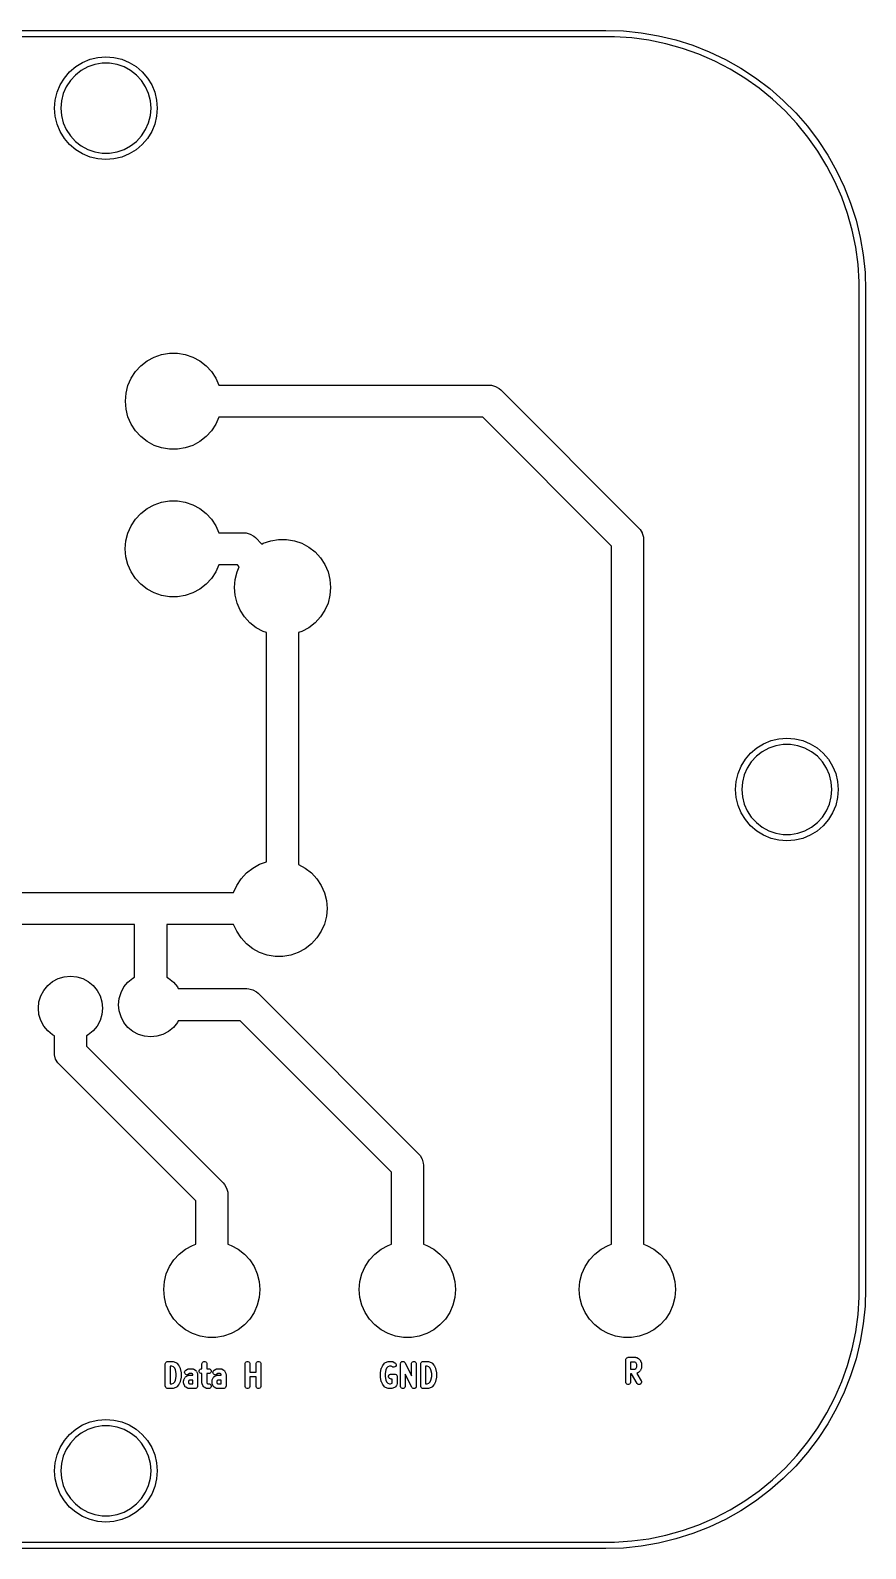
# Model space of a CAD drawing. Header units: millimetres. Extents: x 81.1 to 128.5, y 124.9 to 172.2.
# Drawn here: x 102.42 to 128.45, y 124.92 to 172.22 of the extents above; entities that cross this region are included whole.
import ezdxf

# ---------------------------------------------------------------- set-up
doc = ezdxf.new("R2010")
doc.units = ezdxf.units.MM
doc.layers.add('Calque_1', color=7, linetype='CONTINUOUS')

msp = doc.modelspace()

# ---------------------------------------------------------------- linework, layer by layer
at = {"layer": 'Calque_1', "color": 7}
for points in [[(120.353838, 172.21718), (120.906552, 172.198659), (121.456885, 172.143097), (122.001926, 172.047847), (122.539294, 171.918201), (123.066343, 171.751514), (123.580957, 171.547785), (124.08049, 171.30966), (124.56256, 171.039786), (125.025051, 170.735515), (125.465582, 170.402141), (125.882565, 170.037016), (126.273618, 169.648079), (126.637155, 169.230038), (126.971324, 168.79083), (127.274801, 168.32781), (127.545733, 167.846269), (127.783329, 167.346207), (127.986264, 166.83027), (128.153481, 166.30375), (128.284449, 165.766646), (128.378376, 165.221605), (128.434997, 164.671273), (128.453782, 164.118294), (128.453782, 164.118294), (128.453782, 133.021854), (128.434997, 132.468876), (128.378376, 131.918543), (128.284449, 131.373502), (128.153481, 130.836399), (127.986264, 130.307233), (127.783329, 129.793942), (127.545733, 129.29388), (127.274801, 128.812339), (126.971324, 128.349319), (126.637155, 127.910111), (126.273618, 127.49207), (125.882565, 127.100487), (125.465582, 126.738008), (125.025051, 126.401988), (124.56256, 126.100363), (124.08049, 125.827843), (123.580957, 125.592364), (123.066343, 125.388635), (122.539294, 125.221948), (122.001926, 125.089656), (121.456885, 124.997052), (120.906552, 124.938844), (120.353838, 124.920323), (120.353838, 124.920323), (89.195751, 124.920323)], [(89.195751, 172.21718), (120.353838, 172.21718)], [(120.354103, 125.121406), (120.623713, 125.121406), (121.162139, 125.158448), (121.696862, 125.229885), (122.225499, 125.34101), (122.74514, 125.486531), (123.253668, 125.666447), (123.748703, 125.883405), (124.228127, 126.129467), (124.689295, 126.409925), (125.130091, 126.722133), (125.548926, 127.063445), (125.943419, 127.431216), (126.311718, 127.825444), (126.652237, 128.243485), (126.963651, 128.685339), (127.244109, 129.145713), (127.492288, 129.624609), (127.707394, 130.122025), (127.888104, 130.630024), (128.033625, 131.148607), (128.143426, 131.677773), (128.216981, 132.21223), (128.253758, 132.75198), (128.253758, 133.021854), (128.253758, 164.118294), (128.253758, 164.118294), (128.253758, 164.388169), (128.216981, 164.927918), (128.143426, 165.462376), (128.033625, 165.988896), (127.888104, 166.510125), (127.707394, 167.018124), (127.492288, 167.512894), (127.244109, 167.99179), (126.963651, 168.45481), (126.652237, 168.894018), (126.311718, 169.314705), (125.943419, 169.708933), (125.548926, 170.076704), (125.130091, 170.418016), (124.689295, 170.727578), (124.228127, 171.008036), (123.748703, 171.256744), (123.253668, 171.471056), (122.74514, 171.653618), (122.225499, 171.799139), (121.696862, 171.907618), (121.162139, 171.981701), (120.623713, 172.018743), (120.353838, 172.018743), (89.195751, 172.018743)], [(98.534383, 145.365069), (106.020759, 145.365069), (108.755753, 145.365069), (108.84968, 145.579381), (108.985146, 145.785755), (109.152892, 145.968318), (109.348419, 146.121776), (109.566171, 146.238192), (109.778895, 146.312276), (109.778895, 153.456017), (109.676237, 153.490412), (109.458485, 153.609475), (109.262959, 153.760287), (109.095213, 153.942849), (108.959482, 154.15187), (108.859999, 154.376765), (108.799145, 154.617536), (108.778772, 154.866244), (108.799145, 155.112306), (108.859999, 155.353077), (108.928526, 155.509181), (108.87164, 155.564743), (108.291939, 155.564743), (108.198012, 155.350431), (108.062546, 155.144056), (107.8948, 154.961494), (107.699273, 154.808036), (107.481257, 154.691619), (107.247101, 154.609599), (107.002626, 154.569911), (106.754976, 154.569911), (106.510502, 154.609599), (106.276346, 154.691619), (106.058329, 154.808036), (105.862802, 154.961494), (105.695057, 155.144056), (105.55959, 155.350431), (105.460107, 155.577972), (105.399253, 155.818743), (105.37888, 156.064805), (105.399253, 156.310867), (105.460107, 156.551638), (105.55959, 156.779179), (105.695057, 156.985554), (105.862802, 157.168116), (106.058329, 157.321574), (106.276346, 157.437991), (106.510502, 157.520012), (106.754976, 157.559699), (107.002626, 157.559699), (107.247101, 157.520012), (107.481257, 157.437991), (107.699273, 157.321574), (107.8948, 157.168116), (108.062546, 156.985554), (108.198012, 156.779179), (108.291939, 156.564867), (109.078809, 156.564867), (109.144161, 156.559575), (109.144161, 156.559575), (109.270102, 156.527825), (109.383079, 156.46168), (109.383079, 156.46168), (109.432292, 156.419346), (109.634698, 156.215617), (109.676237, 156.23943), (109.910658, 156.318805), (110.154868, 156.361138), (110.402782, 156.361138), (110.646992, 156.318805), (110.881413, 156.23943), (111.099165, 156.120367), (111.294691, 155.969555), (111.462437, 155.786993), (111.597904, 155.577972), (111.697651, 155.353077), (111.758241, 155.112306), (111.778878, 154.866244), (111.758241, 154.617536), (111.697651, 154.376765), (111.597904, 154.15187), (111.462437, 153.942849), (111.294691, 153.760287), (111.099165, 153.609475), (110.881413, 153.490412), (110.778755, 153.456017), (110.778755, 146.235547), (110.989098, 146.121776), (111.184625, 145.968318), (111.352635, 145.785755), (111.488102, 145.579381), (111.587585, 145.351839), (111.648439, 145.111069), (111.668812, 144.865007), (111.648439, 144.618944), (111.587585, 144.378174), (111.488102, 144.150633), (111.352635, 143.944258), (111.184625, 143.761696), (110.989098, 143.608237), (110.771346, 143.491821), (110.536926, 143.4098), (110.292716, 143.370113), (110.045066, 143.370113), (109.800591, 143.4098), (109.566171, 143.491821), (109.348419, 143.608237), (109.152892, 143.761696), (108.985146, 143.944258), (108.84968, 144.150633), (108.755753, 144.364945), (106.668722, 144.364945), (106.668722, 142.727176), (106.724285, 142.695426), (106.875891, 142.571072), (107.000245, 142.42026), (107.029878, 142.364697), (109.166386, 142.364697), (109.231473, 142.362051), (109.231473, 142.362051), (109.357679, 142.327656), (109.470656, 142.26151), (109.470656, 142.26151), (109.519869, 142.219177), (114.524456, 137.213266), (114.567583, 137.165641), (114.567583, 137.165641), (114.632671, 137.051871), (114.666537, 136.924871), (114.666537, 136.924871), (114.670771, 136.861371), (114.670771, 134.400749), (114.773429, 134.366353), (114.991181, 134.247291), (115.186707, 134.096479), (115.354453, 133.913916), (115.489919, 133.707542), (115.589403, 133.48), (115.650257, 133.23923), (115.670894, 132.993167), (115.650257, 132.744459), (115.589403, 132.506335), (115.489919, 132.278793), (115.354453, 132.072419), (115.186707, 131.889856), (114.991181, 131.736398), (114.773429, 131.619982), (114.539008, 131.537961), (114.294798, 131.498273), (114.046884, 131.498273), (113.802674, 131.537961), (113.568253, 131.619982), (113.350501, 131.736398), (113.154975, 131.889856), (112.986964, 132.072419), (112.851498, 132.278793), (112.752015, 132.506335), (112.691161, 132.744459), (112.670788, 132.993167), (112.691161, 133.23923), (112.752015, 133.48), (112.851498, 133.707542), (112.986964, 133.913916), (113.154975, 134.096479), (113.350501, 134.247291), (113.568253, 134.366353), (113.670911, 134.400749), (113.670911, 136.65235), (108.959217, 141.364574), (107.029878, 141.364574), (107.000245, 141.309011), (106.875891, 141.158199), (106.724285, 141.033845), (106.551512, 140.941241), (106.363923, 140.883032), (106.168925, 140.864512), (105.973663, 140.883032), (105.786073, 140.941241), (105.613301, 141.033845), (105.461695, 141.158199), (105.337341, 141.309011), (105.245001, 141.483636), (105.188116, 141.668844), (105.168801, 141.864635), (105.188116, 142.060427), (105.245001, 142.248281), (105.337341, 142.42026), (105.461695, 142.571072), (105.613301, 142.695426), (105.668863, 142.727176), (105.668863, 144.364945), (98.611641, 144.364945)], [(103.272006, 140.057534), (103.206918, 140.171304), (103.173052, 140.298304), (103.173052, 140.298304), (103.168818, 140.361804), (103.168818, 140.896262), (103.113256, 140.925366), (102.96165, 141.04972), (102.837296, 141.200532), (102.744956, 141.372511), (102.688071, 141.560365), (102.668756, 141.756156), (102.688071, 141.951948), (102.744956, 142.139802), (102.837296, 142.311781), (102.96165, 142.462593), (103.113256, 142.586947), (103.286029, 142.679551), (103.473618, 142.737759), (103.66888, 142.75628), (103.863878, 142.737759)], [(103.863878, 142.737759), (104.051467, 142.679551), (104.224505, 142.586947), (104.375846, 142.462593), (104.5002, 142.311781), (104.592804, 142.139802), (104.649689, 141.951948), (104.668739, 141.756156), (104.649689, 141.560365), (104.592804, 141.372511), (104.5002, 141.200532), (104.375846, 141.04972), (104.224505, 140.925366), (104.168942, 140.896262), (104.168942, 140.570825), (108.428464, 136.311038), (108.471591, 136.260767), (108.471591, 136.260767), (108.536678, 136.146997), (108.570545, 136.022643), (108.570545, 136.022643), (108.574778, 135.956497), (108.574778, 134.400749), (108.677436, 134.366353), (108.895188, 134.247291), (109.090715, 134.096479), (109.258461, 133.913916), (109.393927, 133.707542), (109.49341, 133.48), (109.554264, 133.23923), (109.574902, 132.993167), (109.554264, 132.744459), (109.49341, 132.506335), (109.393927, 132.278793), (109.258461, 132.072419), (109.090715, 131.889856), (108.895188, 131.736398), (108.677436, 131.619982), (108.443016, 131.537961), (108.198806, 131.498273), (107.950891, 131.498273), (107.706681, 131.537961), (107.472261, 131.619982), (107.254509, 131.736398), (107.058982, 131.889856), (106.890972, 132.072419), (106.755505, 132.278793), (106.656022, 132.506335), (106.595168, 132.744459), (106.574795, 132.993167), (106.595168, 133.23923), (106.656022, 133.48), (106.755505, 133.707542), (106.890972, 133.913916), (107.058982, 134.096479), (107.254509, 134.247291), (107.472261, 134.366353), (107.574919, 134.400749), (107.574919, 135.750122), (103.315133, 140.009909), (103.27227, 140.057534), (103.27227, 140.057534)], [(106.854989, 129.905484), (106.843082, 129.905484), (106.700208, 129.905484), (106.685656, 129.905484), (106.658668, 129.916067), (106.637766, 129.937234), (106.626654, 129.966338), (106.625331, 129.979567), (106.625331, 130.680712), (106.626654, 130.693941), (106.637766, 130.720399), (106.658668, 130.741566), (106.685656, 130.752149), (106.700208, 130.754795), (106.843082, 130.754795), (106.854989, 130.754795)], [(106.858693, 130.752149), (106.870335, 130.749504), (106.956059, 130.715108), (106.969024, 130.709816), (106.969024, 130.709816)], [(106.975109, 130.704524), (106.985693, 130.693941), (107.042843, 130.627795), (107.046282, 130.622504), (107.046282, 130.622504)], [(107.051838, 130.614566), (107.054749, 130.609275), (107.083324, 130.543129), (107.085705, 130.535191), (107.087822, 130.5299), (107.116397, 130.394962), (107.116397, 130.394962), (107.116397, 130.394962)], [(107.769388, 130.064234), (107.768065, 130.080109), (107.768065, 130.37115), (107.757481, 130.37115), (107.742665, 130.373796), (107.715677, 130.384379), (107.69504, 130.405546), (107.683927, 130.432004), (107.683927, 130.461108), (107.69504, 130.487566), (107.715677, 130.508733), (107.742665, 130.519316), (107.757481, 130.521962), (107.768065, 130.521962), (107.768065, 130.680712), (107.769388, 130.693941), (107.780765, 130.720399), (107.801402, 130.741566), (107.82839, 130.752149), (107.857758, 130.752149), (107.884746, 130.741566)], [(107.884746, 130.741566), (107.905383, 130.720399), (107.91676, 130.693941), (107.918083, 130.680712), (107.918083, 130.521962), (107.985816, 130.521962), (108.000633, 130.519316), (108.027621, 130.508733), (108.048258, 130.487566), (108.059371, 130.461108), (108.059371, 130.432004), (108.048258, 130.405546), (108.027621, 130.384379), (108.000633, 130.373796), (107.985816, 130.37115), (107.918083, 130.37115), (107.918083, 130.095984), (107.930783, 130.064234), (107.949039, 130.05365), (107.985816, 130.05365), (108.000633, 130.05365), (108.027621, 130.043067), (108.048258, 130.0219), (108.059371, 129.995442), (108.059371, 129.966338), (108.048258, 129.937234), (108.027621, 129.916067), (108.000633, 129.905484), (107.985816, 129.905484), (107.928667, 129.905484), (107.914114, 129.905484), (107.909352, 129.90813), (107.904325, 129.90813), (107.891096, 129.916067), (107.833946, 129.947817), (107.833946, 129.947817)], [(113.329335, 130.394962), (113.329335, 130.394962), (113.35791, 130.5299), (113.360026, 130.535191), (113.362143, 130.543129), (113.390718, 130.609275), (113.393893, 130.614566), (113.393893, 130.614566)], [(113.399185, 130.622504), (113.402889, 130.627795), (113.460039, 130.693941), (113.470622, 130.704524), (113.470622, 130.704524)], [(113.476707, 130.709816), (113.489672, 130.715108), (113.575397, 130.749504), (113.586774, 130.752149), (113.586774, 130.752149)], [(113.702926, 130.752149), (113.707688, 130.752149), (113.712715, 130.749504), (113.726209, 130.744212), (113.783359, 130.712462), (113.795265, 130.701879), (113.812992, 130.678066), (113.820401, 130.651608), (113.816432, 130.622504), (113.801615, 130.596045), (113.778332, 130.58017), (113.750022, 130.572233), (113.721182, 130.574879), (113.707688, 130.582816), (113.668001, 130.603983), (113.616672, 130.603983), (113.561639, 130.582816), (113.524068, 130.540483), (113.502901, 130.490212), (113.477766, 130.37115), (113.477766, 130.286483), (113.502901, 130.170067), (113.524068, 130.119796), (113.561639, 130.077463), (113.616672, 130.05365), (113.645776, 130.05365), (113.698957, 130.074817), (113.698957, 130.204463), (113.659799, 130.204463), (113.645247, 130.207108), (113.617995, 130.217692), (113.597357, 130.238858), (113.586245, 130.265317), (113.586245, 130.294421), (113.597357, 130.320879), (113.617995, 130.342046), (113.645247, 130.352629), (113.659799, 130.355275), (113.774099, 130.355275), (113.788651, 130.352629), (113.815638, 130.342046), (113.83654, 130.320879), (113.847653, 130.294421), (113.848976, 130.278546), (113.848976, 130.045713), (113.848447, 130.040421), (113.848447, 130.040421)], [(113.590743, 130.754795), (113.602649, 130.754795), (113.688374, 130.754795), (113.702926, 130.752149)], [(114.310938, 129.93988), (114.306704, 129.947817), (114.10615, 130.355275), (114.10615, 129.979567), (114.104827, 129.966338), (114.09345, 129.937234), (114.072813, 129.916067), (114.045825, 129.905484), (114.016457, 129.905484), (113.989469, 129.916067), (113.968832, 129.937234), (113.957719, 129.966338), (113.956132, 129.979567), (113.956132, 130.680712), (113.956926, 130.688649), (113.956926, 130.688649), (113.956926, 130.688649)], [(113.957719, 130.693941), (113.962482, 130.704524), (113.966451, 130.717754), (113.966451, 130.717754)], [(113.968832, 130.720399), (113.977563, 130.730983), (113.985765, 130.73892), (113.985765, 130.73892)], [(113.989469, 130.741566), (114.000846, 130.746858), (114.011959, 130.752149), (114.011959, 130.752149)], [(114.016457, 130.752149), (114.028892, 130.752149), (114.041328, 130.754795), (114.041328, 130.754795)], [(114.045825, 130.752149), (114.057203, 130.749504), (114.068844, 130.744212), (114.068844, 130.744212)], [(114.072813, 130.741566), (114.081544, 130.733629), (114.090805, 130.725691), (114.090805, 130.725691)], [(114.094244, 130.720399), (114.098477, 130.712462), (114.299031, 130.302358), (114.299031, 130.680712), (114.300619, 130.693941), (114.311731, 130.720399), (114.332369, 130.741566), (114.359356, 130.752149), (114.388725, 130.752149), (114.415713, 130.741566), (114.43635, 130.720399), (114.447727, 130.693941), (114.44905, 130.680712), (114.44905, 129.979567), (114.448256, 129.97163), (114.448256, 129.97163)], [(114.814439, 129.905484), (114.802533, 129.905484), (114.659658, 129.905484), (114.645106, 129.905484), (114.618119, 129.916067), (114.597481, 129.937234), (114.586104, 129.966338), (114.584781, 129.979567), (114.584781, 130.680712), (114.586104, 130.693941), (114.597481, 130.720399), (114.618119, 130.741566), (114.645106, 130.752149), (114.659658, 130.754795), (114.802533, 130.754795), (114.814439, 130.754795)], [(114.818408, 130.752149), (114.829785, 130.749504), (114.91551, 130.715108), (114.928739, 130.709816), (114.928739, 130.709816)], [(114.93456, 130.704524), (114.945408, 130.693941), (115.002558, 130.627795), (115.005997, 130.622504), (115.005997, 130.622504)], [(115.011553, 130.614566), (115.014464, 130.609275), (115.043039, 130.543129), (115.045155, 130.535191), (115.047272, 130.5299), (115.075847, 130.394962), (115.075847, 130.394962)], [(121.381389, 130.413483), (121.374775, 130.408192), (121.319741, 130.376442), (121.458383, 130.146254), (121.464733, 130.133025), (121.468966, 130.103921), (121.461822, 130.074817), (121.44436, 130.051004), (121.419225, 130.035129), (121.390385, 130.032484), (121.362075, 130.037775), (121.338527, 130.056296), (121.329795, 130.066879), (121.151467, 130.365858), (121.126067, 130.365858), (121.126067, 130.106567), (121.124744, 130.093338), (121.113631, 130.064234), (121.092994, 130.043067), (121.065742, 130.032484), (121.036638, 130.032484), (121.00965, 130.043067), (120.988748, 130.064234), (120.977635, 130.093338), (120.976313, 130.106567), (120.976313, 130.807712), (120.977635, 130.820941), (120.988748, 130.847399), (121.00965, 130.868566), (121.036638, 130.879149), (121.05119, 130.881795), (121.279789, 130.881795), (121.294341, 130.879149)], [(121.294341, 130.879149), (121.299104, 130.879149), (121.304131, 130.876503), (121.317625, 130.871212), (121.374775, 130.839462), (121.381389, 130.83417), (121.381389, 130.83417)], [(121.387739, 130.828878), (121.393825, 130.820941), (121.4224, 130.789191), (121.425839, 130.783899), (121.425839, 130.783899)], [(121.431395, 130.775962), (121.434306, 130.77067), (121.462881, 130.701879), (121.467379, 130.688649), (121.467379, 130.688649), (121.467379, 130.688649)], [(121.467379, 130.559004), (121.467379, 130.559004), (121.462881, 130.543129), (121.434306, 130.476983), (121.431395, 130.471691), (121.431395, 130.471691)], [(121.467643, 130.688649), (121.468966, 130.672775), (121.468966, 130.572233), (121.467643, 130.559004), (121.467643, 130.559004)], [(107.116397, 130.265317), (107.116397, 130.265317), (107.087822, 130.130379), (107.085705, 130.125088), (107.083324, 130.11715), (107.054749, 130.051004), (107.051838, 130.045713), (107.051838, 130.045713)], [(107.116661, 130.394962), (107.11719, 130.387025), (107.117984, 130.381733), (107.117984, 130.381733), (107.117984, 130.381733)], [(107.117984, 130.379087), (107.117984, 130.278546), (107.117984, 130.278546), (107.117984, 130.278546), (107.11719, 130.270608), (107.116661, 130.265317), (107.116661, 130.265317)], [(107.231226, 129.984859), (107.202651, 130.051004), (107.198153, 130.064234), (107.198153, 130.064234), (107.198153, 130.064234), (107.196565, 130.080109), (107.196565, 130.146254), (107.198153, 130.162129), (107.198153, 130.162129), (107.198153, 130.162129), (107.202651, 130.175358), (107.231226, 130.241504), (107.231226, 130.241504)], [(107.482315, 130.323525), (107.482315, 130.331462), (107.469615, 130.360567), (107.451359, 130.37115), (107.37754, 130.37115), (107.338117, 130.347337), (107.324624, 130.342046), (107.295519, 130.3394), (107.267474, 130.344692), (107.243926, 130.363212), (107.229374, 130.389671), (107.225405, 130.418775), (107.232813, 130.445233), (107.25054, 130.469046), (107.262447, 130.476983), (107.319596, 130.511379), (107.332826, 130.516671), (107.338117, 130.519316), (107.342615, 130.519316), (107.357432, 130.521962), (107.471732, 130.521962), (107.486284, 130.519316)], [(107.233872, 130.246796), (107.238369, 130.254733), (107.244984, 130.262671), (107.25054, 130.267963), (107.257949, 130.2759), (107.257949, 130.2759)], [(107.631011, 130.360567), (107.632334, 130.347337), (107.632334, 129.979567), (107.631011, 129.966338), (107.619634, 129.937234), (107.598996, 129.916067), (107.572009, 129.905484), (107.54264, 129.905484), (107.530205, 129.910775), (107.524648, 129.90813), (107.519621, 129.90813), (107.514859, 129.905484), (107.500307, 129.905484), (107.357432, 129.905484), (107.342615, 129.905484), (107.338117, 129.90813), (107.332826, 129.90813), (107.319596, 129.916067), (107.262447, 129.947817), (107.262447, 129.947817)], [(107.262447, 130.278546), (107.319596, 130.310296), (107.332826, 130.318233), (107.338117, 130.318233), (107.342615, 130.320879), (107.357432, 130.320879), (107.479934, 130.320879), (107.479934, 130.320879)], [(107.359284, 130.159483), (107.346584, 130.130379), (107.346584, 130.095984), (107.359284, 130.064234), (107.37754, 130.05365), (107.479934, 130.05365), (107.479934, 130.05365)], [(107.482315, 130.056296), (107.482315, 130.172713), (107.37754, 130.172713), (107.359284, 130.159483)], [(107.486284, 130.519316), (107.491046, 130.519316), (107.496073, 130.516671), (107.509567, 130.511379), (107.566452, 130.476983), (107.566452, 130.476983)], [(107.57095, 130.474337), (107.578359, 130.469046), (107.584179, 130.461108), (107.590529, 130.455816), (107.595027, 130.447879), (107.595027, 130.447879)], [(107.597673, 130.442587), (107.626248, 130.376442), (107.630746, 130.363212), (107.630746, 130.363212)], [(108.083712, 130.064234), (108.082389, 130.080109), (108.082389, 130.146254), (108.083712, 130.162129), (108.083712, 130.162129)], [(108.083977, 130.162129), (108.083977, 130.162129), (108.088475, 130.175358), (108.11705, 130.241504), (108.11705, 130.241504)], [(108.368139, 130.323525), (108.368139, 130.331462), (108.355439, 130.360567), (108.337183, 130.37115), (108.263364, 130.37115), (108.223677, 130.347337), (108.210447, 130.342046), (108.181343, 130.3394), (108.153033, 130.344692), (108.12975, 130.363212), (108.114933, 130.389671), (108.110964, 130.418775), (108.118637, 130.445233), (108.1361, 130.469046), (108.148006, 130.476983), (108.205156, 130.511379), (108.218649, 130.516671), (108.223677, 130.519316), (108.228439, 130.519316), (108.242991, 130.521962), (108.357291, 130.521962), (108.372108, 130.519316)], [(108.119695, 130.246796), (108.124193, 130.254733), (108.130543, 130.262671), (108.1361, 130.267963), (108.143772, 130.2759), (108.143772, 130.2759)], [(108.148006, 130.278546), (108.205156, 130.310296), (108.218649, 130.318233), (108.223677, 130.318233), (108.228439, 130.320879), (108.242991, 130.320879), (108.365758, 130.320879), (108.365758, 130.320879)], [(108.51657, 130.360567), (108.51657, 130.360567), (108.518157, 130.347337), (108.518157, 129.979567), (108.51657, 129.966338), (108.505457, 129.937234), (108.48482, 129.916067), (108.457833, 129.905484), (108.428464, 129.905484), (108.416028, 129.910775), (108.410472, 129.90813), (108.405181, 129.90813), (108.400683, 129.905484), (108.385866, 129.905484), (108.242991, 129.905484), (108.228439, 129.905484), (108.223677, 129.90813), (108.218649, 129.90813), (108.205156, 129.916067), (108.14827, 129.947817), (108.14827, 129.947817)], [(108.245108, 130.159483), (108.232408, 130.130379), (108.232408, 130.095984), (108.245108, 130.064234), (108.263364, 130.05365), (108.365758, 130.05365), (108.365758, 130.05365)], [(108.368139, 130.056296), (108.368139, 130.172713), (108.263364, 130.172713), (108.245108, 130.159483)], [(108.372108, 130.519316), (108.376606, 130.519316), (108.381897, 130.516671), (108.395126, 130.511379), (108.452276, 130.476983), (108.452276, 130.476983)], [(108.456774, 130.474337), (108.464183, 130.469046), (108.469739, 130.461108), (108.476353, 130.455816), (108.480851, 130.447879), (108.480851, 130.447879)], [(108.483497, 130.442587), (108.512072, 130.376442), (108.51657, 130.363212), (108.51657, 130.363212)], [(113.327747, 130.381733), (113.327747, 130.381733), (113.328541, 130.387025), (113.32907, 130.394962), (113.32907, 130.394962)], [(113.32907, 130.265317), (113.328541, 130.270608), (113.327747, 130.278546), (113.327747, 130.278546), (113.327747, 130.278546), (113.327747, 130.379087), (113.327747, 130.379087)], [(113.393893, 130.045713), (113.390718, 130.051004), (113.362143, 130.11715), (113.360026, 130.125088), (113.35791, 130.130379), (113.329335, 130.265317), (113.329335, 130.265317), (113.329335, 130.265317)], [(115.075847, 130.265317), (115.047272, 130.130379), (115.045155, 130.125088), (115.043039, 130.11715), (115.014464, 130.051004), (115.011553, 130.045713), (115.011553, 130.045713)], [(115.076112, 130.394962), (115.076112, 130.394962), (115.076905, 130.387025), (115.077699, 130.381733), (115.077699, 130.381733)], [(115.077699, 130.278546), (115.076905, 130.270608), (115.076112, 130.265317), (115.076112, 130.265317), (115.076112, 130.265317)], [(115.077699, 130.379087), (115.077699, 130.278546), (115.077699, 130.278546)], [(121.425839, 130.463754), (121.4224, 130.458462), (121.393825, 130.424066), (121.387739, 130.418775), (121.387739, 130.418775)], [(106.969024, 129.950463), (106.956059, 129.942525), (106.870335, 129.910775), (106.858693, 129.905484), (106.858693, 129.905484)], [(107.046282, 130.035129), (107.042843, 130.029838), (106.985693, 129.963692), (106.975109, 129.953109), (106.975109, 129.953109)], [(107.257949, 129.950463), (107.25054, 129.955755), (107.244984, 129.963692), (107.238369, 129.97163), (107.233872, 129.979567), (107.233872, 129.979567)], [(107.802725, 129.984859), (107.77415, 130.051004), (107.769652, 130.064234), (107.769652, 130.064234), (107.769652, 130.064234)], [(107.829448, 129.950463), (107.82204, 129.955755), (107.816483, 129.963692), (107.809869, 129.97163), (107.805371, 129.979567), (107.805371, 129.979567)], [(108.11705, 129.984859), (108.088475, 130.051004), (108.083977, 130.064234), (108.083977, 130.064234), (108.083977, 130.064234)], [(108.143772, 129.950463), (108.1361, 129.955755), (108.130543, 129.963692), (108.124193, 129.97163), (108.119695, 129.979567), (108.119695, 129.979567)], [(113.470622, 129.953109), (113.460039, 129.963692), (113.402889, 130.029838), (113.399185, 130.035129), (113.399185, 130.035129)], [(113.586774, 129.905484), (113.575397, 129.910775), (113.489672, 129.942525), (113.476707, 129.950463), (113.476707, 129.950463)], [(113.671705, 129.905484), (113.659799, 129.905484), (113.602649, 129.905484), (113.590743, 129.905484), (113.590743, 129.905484)], [(113.78574, 129.950463), (113.772776, 129.942525), (113.687051, 129.910775), (113.675409, 129.905484), (113.675409, 129.905484)], [(113.834953, 130.00338), (113.830984, 129.998088), (113.802409, 129.963692), (113.791826, 129.953109), (113.791826, 129.953109)], [(113.847653, 130.032484), (113.843155, 130.0219), (113.839451, 130.008671), (113.839451, 130.008671)], [(114.332369, 129.916067), (114.323638, 129.92665), (114.314377, 129.934588), (114.314377, 129.934588)], [(114.359356, 129.905484), (114.347979, 129.910775), (114.336338, 129.916067), (114.336338, 129.916067)], [(114.388725, 129.905484), (114.37629, 129.905484), (114.364119, 129.905484), (114.364119, 129.905484)], [(114.415713, 129.916067), (114.404335, 129.913421), (114.393223, 129.90813), (114.393223, 129.90813)], [(114.43635, 129.937234), (114.427619, 129.929296), (114.419681, 129.921359), (114.419681, 129.921359)], [(114.447727, 129.966338), (114.442965, 129.953109), (114.438996, 129.942525), (114.438996, 129.942525)], [(114.928739, 129.950463), (114.91551, 129.942525), (114.829785, 129.910775), (114.818408, 129.905484), (114.818408, 129.905484)], [(115.005997, 130.035129), (115.002558, 130.029838), (114.945408, 129.963692), (114.93456, 129.953109), (114.93456, 129.953109)], [(89.195751, 125.121406), (120.353838, 125.121406), (120.353838, 125.121406)]]:
    msp.add_lwpolyline(points, dxfattribs=at)
for points in [[(105.025222, 171.37316), (105.269168, 171.314952), (105.501207, 171.219702), (105.715255, 171.087411), (105.906284, 170.923369), (106.069267, 170.732869), (106.2005, 170.518557), (106.296544, 170.28837), (106.355016, 170.042308), (106.37486, 169.7936), (106.355016, 169.542246), (106.296544, 169.29883), (106.2005, 169.065996), (106.069267, 168.851684), (105.906284, 168.661184), (105.715255, 168.499789), (105.501207, 168.367497), (105.269168, 168.272247), (105.025222, 168.214039), (104.774927, 168.192873), (104.524631, 168.214039), (104.280421, 168.272247), (104.048382, 168.367497), (103.834334, 168.499789), (103.64357, 168.661184), (103.480322, 168.851684), (103.349089, 169.065996), (103.253045, 169.29883), (103.194573, 169.542246), (103.174729, 169.7936), (103.194573, 170.042308), (103.253045, 170.28837), (103.349089, 170.518557), (103.480322, 170.732869), (103.64357, 170.923369), (103.834334, 171.087411), (104.048382, 171.219702), (104.280421, 171.314952), (104.524631, 171.37316), (104.774927, 171.394327)], [(103.389306, 169.560767), (103.446191, 169.335871), (103.539324, 169.124205), (103.666324, 168.931059), (103.823486, 168.75908), (104.006578, 168.616205), (104.210571, 168.507726), (104.429911, 168.430997), (104.658775, 168.393956), (104.890814, 168.393956), (105.119678, 168.430997), (105.339018, 168.507726), (105.543276, 168.616205), (105.726367, 168.75908), (105.883265, 168.931059), (106.010265, 169.124205), (106.103398, 169.335871), (106.160548, 169.560767), (106.179598, 169.7936), (106.160548, 170.023787), (106.103398, 170.248682), (106.010265, 170.462995), (105.883265, 170.65614), (105.726367, 170.825473), (105.543276, 170.968348), (105.339018, 171.079473), (105.119678, 171.156202), (104.890814, 171.193244), (104.658775, 171.193244), (104.429911, 171.156202), (104.210571, 171.079473), (104.006578, 170.968348), (103.823486, 170.825473), (103.666324, 170.65614), (103.539324, 170.462995), (103.446191, 170.248682), (103.389306, 170.023787), (103.369991, 169.7936)], [(107.248159, 162.118464), (107.482315, 162.039089), (107.700331, 161.920027), (107.895858, 161.769215), (108.063604, 161.586652), (108.19907, 161.377632), (108.292733, 161.165965), (116.724199, 161.165965), (116.789551, 161.160674), (116.789551, 161.160674), (116.915757, 161.126278), (117.028734, 161.062778), (117.028734, 161.062778), (117.077947, 161.017799), (121.382447, 156.713033), (121.425575, 156.665408), (121.425575, 156.665408), (121.485635, 156.559575), (121.490662, 156.551638), (121.524529, 156.424638), (121.524529, 156.424638), (121.528762, 156.361138), (121.528762, 156.009243), (121.528762, 134.400749), (121.63142, 134.366353), (121.849172, 134.247291), (122.044699, 134.096479), (122.212444, 133.913916), (122.347911, 133.707542), (122.447394, 133.48), (122.508248, 133.23923), (122.528886, 132.993167), (122.508248, 132.744459), (122.447394, 132.506335), (122.347911, 132.278793), (122.212444, 132.072419), (122.044699, 131.889856), (121.849172, 131.736398), (121.63142, 131.619982), (121.397, 131.537961), (121.152789, 131.498273), (120.904875, 131.498273), (120.660665, 131.537961), (120.426245, 131.619982), (120.208493, 131.736398), (120.012966, 131.889856), (119.844956, 132.072419), (119.709489, 132.278793), (119.610006, 132.506335), (119.549152, 132.744459), (119.528779, 132.993167), (119.549152, 133.23923), (119.610006, 133.48), (119.709489, 133.707542), (119.844956, 133.913916), (120.012966, 134.096479), (120.208493, 134.247291), (120.426245, 134.366353), (120.528903, 134.400749), (120.528903, 156.009243), (120.528903, 156.152117), (116.517295, 160.165842), (108.292733, 160.165842), (108.19907, 159.951529), (108.063604, 159.742509), (107.895858, 159.562592), (107.700331, 159.409134), (107.482315, 159.290072), (107.248159, 159.210697), (107.003684, 159.171009), (106.756035, 159.171009), (106.51156, 159.210697), (106.277139, 159.290072), (106.059388, 159.409134), (105.863861, 159.562592), (105.696115, 159.742509), (105.560649, 159.951529), (105.461165, 160.179071), (105.400311, 160.417195), (105.379938, 160.665903), (105.400311, 160.911966), (105.461165, 161.152736), (105.560649, 161.377632), (105.696115, 161.586652), (105.863861, 161.769215), (106.059388, 161.920027), (106.277139, 162.039089), (106.51156, 162.118464), (106.756035, 162.160797), (107.003684, 162.160797)], [(126.248748, 150.150958), (126.492958, 150.090104), (126.724732, 149.994854), (126.939045, 149.865208), (127.129809, 149.701167), (127.292792, 149.510667), (127.424025, 149.296355), (127.520069, 149.063522), (127.578806, 148.820105), (127.598386, 148.568751), (127.578806, 148.320043), (127.520069, 148.073981), (127.424025, 147.843794), (127.292792, 147.629482), (127.129809, 147.438982), (126.939045, 147.274941), (126.724732, 147.142649), (126.492958, 147.047399), (126.248748, 146.989191), (125.998452, 146.97067), (125.748157, 146.989191), (125.503946, 147.047399), (125.272172, 147.142649), (125.058124, 147.274941), (124.867095, 147.438982), (124.704112, 147.629482), (124.572879, 147.843794), (124.476835, 148.073981), (124.418098, 148.320043), (124.398519, 148.568751), (124.418098, 148.820105), (124.476835, 149.063522), (124.572879, 149.296355), (124.704112, 149.510667), (124.867095, 149.701167), (125.058124, 149.865208), (125.272172, 149.994854), (125.503946, 150.090104), (125.748157, 150.150958), (125.998452, 150.169479)], [(124.612831, 148.338564), (124.669716, 148.113669), (124.763114, 147.902002), (124.889849, 147.706211), (125.047012, 147.536878), (125.230103, 147.394003), (125.434097, 147.282878), (125.6537, 147.208795), (125.882565, 147.169107), (126.114604, 147.169107), (126.343204, 147.208795), (126.562808, 147.282878), (126.766801, 147.394003), (126.949893, 147.536878), (127.107055, 147.706211), (127.234055, 147.902002), (127.327188, 148.113669), (127.384073, 148.338564), (127.403388, 148.568751), (127.384073, 148.801585), (127.327188, 149.02648), (127.234055, 149.238146), (127.107055, 149.431292), (126.949893, 149.603271), (126.766801, 149.746146), (126.562808, 149.857271), (126.343204, 149.931354), (126.114604, 149.968396), (125.882565, 149.968396), (125.6537, 149.931354), (125.434097, 149.857271), (125.230103, 149.746146), (125.047012, 149.603271), (124.889849, 149.431292), (124.763114, 149.238146), (124.669716, 149.02648), (124.612831, 148.801585), (124.593781, 148.568751)], [(106.775085, 130.05365), (106.82906, 130.05365), (106.884093, 130.077463), (106.921399, 130.119796), (106.942566, 130.170067), (106.967966, 130.286483), (106.967966, 130.37115), (106.942566, 130.490212), (106.921399, 130.540483), (106.884093, 130.582816), (106.82906, 130.603983), (106.775085, 130.603983)], [(106.854989, 130.754795)], [(106.856047, 130.754795)], [(106.856841, 130.752149)], [(106.857635, 130.752149)], [(106.97167, 130.70717)], [(107.04787, 130.622504)], [(107.049457, 130.619858)], [(107.051309, 130.617212)], [(109.227504, 130.741566), (109.248407, 130.720399), (109.259519, 130.693941), (109.260842, 130.680712), (109.260842, 130.421421), (109.453723, 130.421421), (109.453723, 130.680712), (109.45531, 130.693941), (109.466423, 130.720399), (109.48706, 130.741566), (109.514048, 130.752149), (109.543417, 130.752149), (109.570404, 130.741566), (109.591042, 130.720399), (109.602419, 130.693941), (109.603741, 130.680712), (109.603741, 129.979567), (109.602419, 129.966338), (109.591042, 129.937234), (109.570404, 129.916067), (109.543417, 129.905484), (109.514048, 129.905484), (109.48706, 129.916067), (109.466423, 129.937234), (109.45531, 129.966338), (109.453723, 129.979567), (109.453723, 130.270608), (109.260842, 130.270608), (109.260842, 129.979567), (109.259519, 129.966338), (109.248407, 129.937234), (109.227504, 129.916067), (109.200517, 129.905484), (109.171413, 129.905484), (109.144161, 129.916067), (109.123523, 129.937234), (109.112411, 129.966338), (109.110823, 129.979567), (109.110823, 130.680712), (109.112411, 130.693941), (109.123523, 130.720399), (109.144161, 130.741566), (109.171413, 130.752149), (109.200517, 130.752149)], [(113.394422, 130.617212)], [(113.396274, 130.619858)], [(113.397862, 130.622504)], [(113.473797, 130.70717)], [(113.588097, 130.752149)], [(113.588891, 130.752149)], [(113.589684, 130.754795)], [(113.95719, 130.691295)], [(113.968038, 130.720399)], [(113.987882, 130.741566)], [(114.01434, 130.752149)], [(114.043444, 130.752149)], [(114.070696, 130.744212)], [(114.092657, 130.723045)], [(114.09345, 130.720399)], [(114.7348, 130.05365), (114.78851, 130.05365), (114.843543, 130.077463), (114.881114, 130.119796), (114.902281, 130.170067), (114.927681, 130.286483), (114.927681, 130.37115), (114.902281, 130.490212), (114.881114, 130.540483), (114.843543, 130.582816), (114.78851, 130.603983), (114.7348, 130.603983)], [(114.814439, 130.754795)], [(114.815762, 130.754795)], [(114.816556, 130.752149)], [(114.81735, 130.752149)], [(114.931385, 130.70717)], [(115.00732, 130.622504)], [(115.008908, 130.619858)], [(115.01076, 130.617212)], [(121.126067, 130.514025), (121.259416, 130.514025), (121.288256, 130.532546), (121.300956, 130.545775), (121.318948, 130.588108), (121.318948, 130.6569), (121.300956, 130.699233), (121.288256, 130.715108), (121.259416, 130.730983), (121.126067, 130.730983)], [(121.383241, 130.831524)], [(121.384829, 130.831524)], [(121.386681, 130.828878)], [(121.427427, 130.781254)], [(121.429014, 130.778608)], [(121.430866, 130.775962)], [(107.232549, 130.24415)], [(107.232813, 130.246796)], [(107.259272, 130.2759)], [(107.26033, 130.2759)], [(107.568569, 130.476983)], [(107.569627, 130.476983)], [(107.596086, 130.445233)], [(107.59635, 130.445233)], [(107.630746, 130.360567)], [(108.118108, 130.24415)], [(108.118637, 130.246796)], [(108.145095, 130.2759)], [(108.146154, 130.2759)], [(108.454393, 130.476983)], [(108.455451, 130.476983)], [(108.48191, 130.445233)], [(108.482174, 130.445233)], [(115.077435, 130.381733)], [(115.077435, 130.278546)], [(121.383241, 130.413483)], [(121.384829, 130.416129)], [(121.386681, 130.416129)], [(121.427427, 130.463754)], [(121.429014, 130.4664)], [(121.430866, 130.469046)], [(106.856047, 129.905484)], [(106.856841, 129.905484)], [(106.857635, 129.905484)], [(106.97167, 129.953109)], [(107.04787, 130.037775)], [(107.049457, 130.040421)], [(107.051309, 130.043067)], [(107.232549, 129.982213)], [(107.232813, 129.979567)], [(107.259272, 129.950463)], [(107.26033, 129.950463)], [(107.804048, 129.982213)], [(107.804313, 129.979567)], [(107.830771, 129.950463)], [(107.831829, 129.950463)], [(108.118108, 129.982213)], [(108.118637, 129.979567)], [(108.145095, 129.950463)], [(108.146154, 129.950463)], [(113.394422, 130.043067)], [(113.396274, 130.040421)], [(113.397862, 130.037775)], [(113.473797, 129.953109)], [(113.588097, 129.905484)], [(113.588891, 129.905484)], [(113.589684, 129.905484)], [(113.672763, 129.905484)], [(113.673557, 129.905484)], [(113.674351, 129.905484)], [(113.788386, 129.953109)], [(113.83654, 130.006025)], [(113.837069, 130.006025)], [(113.847917, 130.035129)], [(113.848447, 130.037775)], [(114.311731, 129.937234)], [(114.31279, 129.937234)], [(114.334486, 129.916067)], [(114.361738, 129.905484)], [(114.390842, 129.90813)], [(114.4173, 129.918713)], [(114.437408, 129.93988)], [(114.447992, 129.968984)], [(114.448521, 129.968984)], [(114.815762, 129.905484)], [(114.816556, 129.905484)], [(114.81735, 129.905484)], [(114.931385, 129.953109)], [(115.00732, 130.037775)], [(115.008908, 130.040421)], [(115.01076, 130.043067)], [(105.025222, 128.92611), (105.269168, 128.867901), (105.501207, 128.772651), (105.715255, 128.64036), (105.906284, 128.476318), (106.069267, 128.285819), (106.2005, 128.071506), (106.296544, 127.841319), (106.355016, 127.595257), (106.37486, 127.346549), (106.355016, 127.095195), (106.296544, 126.851779), (106.2005, 126.618946), (106.069267, 126.404634), (105.906284, 126.214134), (105.715255, 126.052738), (105.501207, 125.920447), (105.269168, 125.825197), (105.025222, 125.764343), (104.774927, 125.745822), (104.524631, 125.764343), (104.280421, 125.825197), (104.048382, 125.920447), (103.834334, 126.052738), (103.64357, 126.214134), (103.480322, 126.404634), (103.349089, 126.618946), (103.253045, 126.851779), (103.194573, 127.095195), (103.174729, 127.346549), (103.194573, 127.595257), (103.253045, 127.841319), (103.349089, 128.071506), (103.480322, 128.285819), (103.64357, 128.476318), (103.834334, 128.64036), (104.048382, 128.772651), (104.280421, 128.867901), (104.524631, 128.92611), (104.774927, 128.94463)], [(103.389306, 127.113716), (103.446191, 126.88882), (103.539324, 126.677154), (103.666324, 126.484008), (103.823486, 126.31203), (104.006578, 126.169155), (104.210571, 126.060676), (104.429911, 125.983947), (104.658775, 125.946905), (104.890814, 125.946905), (105.119678, 125.983947), (105.339018, 126.060676), (105.543276, 126.169155), (105.726367, 126.31203), (105.883265, 126.484008), (106.010265, 126.677154), (106.103398, 126.88882), (106.160548, 127.113716), (106.179598, 127.346549), (106.160548, 127.576736), (106.103398, 127.801632), (106.010265, 128.013298), (105.883265, 128.20909), (105.726367, 128.378423), (105.543276, 128.521298), (105.339018, 128.632422), (105.119678, 128.706506), (104.890814, 128.746193), (104.658775, 128.746193), (104.429911, 128.706506), (104.210571, 128.632422), (104.006578, 128.521298), (103.823486, 128.378423), (103.666324, 128.20909), (103.539324, 128.013298), (103.446191, 127.801632), (103.389306, 127.576736), (103.369991, 127.346549)]]:
    msp.add_lwpolyline(points, close=True, dxfattribs=at)

doc.saveas('drawing.dxf')
